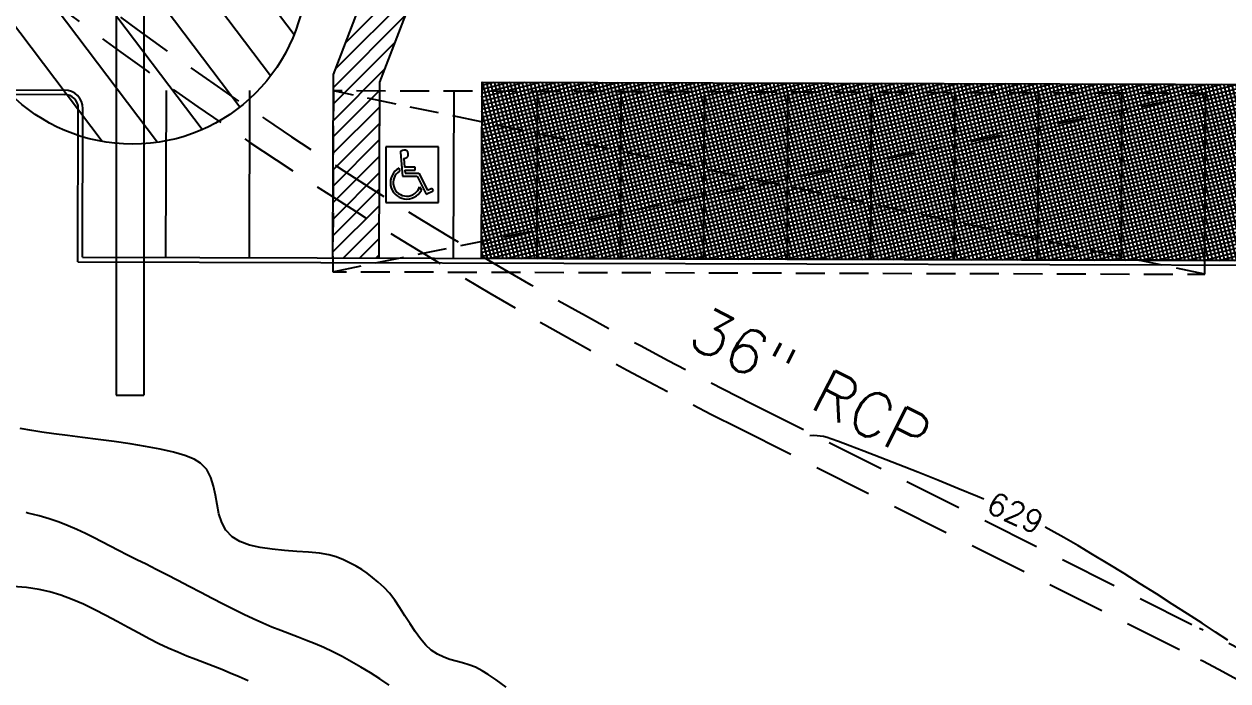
# Model space of a CAD drawing. Header units: feet. Extents: x 26064 to 27719, y 16802 to 28989.
# Drawn here: x 26744.6 to 26874.4, y 17498.6 to 17569.4 of the extents above; entities that cross this region are included whole.
import ezdxf

# ---------------------------------------------------------------- set-up
doc = ezdxf.new("R2010")
doc.units = ezdxf.units.FT
doc.header["$LTSCALE"] = 50
doc.header["$MEASUREMENT"] = 0
for name, pattern in [('HIDDEN', [0.375, 0.25, -0.125]), ('HIDDEN2', [0.1875, 0.125, -0.0625]), ('HIDDEN25', [0.0938, 0.0625, -0.0313]), ('HIDN25', [0.0938, 0.0625, -0.0313])]:
    doc.linetypes.add(name, pattern=pattern)
for name, color, linetype in [('CANOPY', 7, 'HIDDEN25'), ('CONC-5INCH-BOUNDS', 251, 'Continuous'), ('CONC-5INCH-HATCH', 251, 'Continuous'), ('CONT-MJR', 160, 'HIDDEN'), ('CONT-MNR', 55, 'HIDN25'), ('CURB-B', 4, 'Continuous'), ('CURB-F', 32, 'Continuous'), ('DEMO-STORM SEWER', 13, 'HIDDEN2'), ('INLET PROTECTION', 1, 'HIDDEN'), ('PAINT-MARKINGS', 32, 'Continuous'), ('PARKSTRIPES', 32, 'Continuous'), ('SD-OUTER-PRIVATE', 6, 'Continuous')]:
    doc.layers.add(name, color=color, linetype=linetype)
doc.styles.add('l60', font='simplex', dxfattribs={"height": 2.4})

# ---------------------------------------------------------------- blocks, each defined once
blk = doc.blocks.new('ADA-marking')
for p, q in [((-2.84, 3), (-2.84, -3)), ((2.84, 3), (-2.84, 3)), ((2.84, -3), (2.84, 3)), ((-1.26, 2.37), (-1.04, -0.16)), ((-0.89, 1.74), (-0.81, 0.79)), ((-1.4, 0.7), (-1.37, 0.35)), ((0.32, 0.79), (-0.81, 0.79)), ((-0.78, 0.47), (-0.75, 0.16)), ((-0.78, 0.47), (0.32, 0.47)), ((-0.75, 0.16), (0.74, 0.16)), ((0.32, 0.47), (0.32, 0.79)), ((0.74, 0.16), (1.68, -1.69)), ((-1.04, -0.16), (0.54, -0.16)), ((0.54, -0.16), (1.53, -2.1)), ((0.81, -1.32), (1, -1.68)), ((1.53, -2.1), (2.27, -1.77)), ((1.68, -1.69), (2.14, -1.48)), ((2.14, -1.48), (2.27, -1.77)), ((-2.84, -3), (2.84, -3))]:
    blk.add_line(p, q)
for centre, radius, start, end in [((-0.85, 2.19), 0.454, 264.3974, 156.5932), ((-0.57, -0.87), 1.77, 117.8826, 332.6359), ((-0.57, -0.87), 1.46, 123.2395, 342.159)]:
    blk.add_arc(centre, radius, start, end)

msp = doc.modelspace()

# ---------------------------------------------------------------- hatches: boundary and pattern name
at = {"layer": 'CONC-5INCH-HATCH'}
h = msp.add_hatch(dxfattribs=at)
h.set_pattern_fill('ANSI37', scale=3.33, angle=329.2625, style=0)
edge = h.paths.add_edge_path()
edge.add_line((26793.91551, 17544.1726), (26793.97094, 17563.16175))
edge.add_line((26793.97094, 17563.16175), (26881.15972, 17562.90866))
edge.add_line((26881.15972, 17562.90866), (26881.92677, 17561.62416))
edge.add_arc((26882.94981, 17559.90561), 2, 120.7649714, 179.8327778)
edge.add_line((26880.94982, 17559.91145), (26880.90314, 17543.91872))
edge.add_line((26880.90314, 17543.91872), (26793.91551, 17544.1726))
at = {"layer": 'INLET PROTECTION', "linetype": 'Continuous'}
h = msp.add_hatch(dxfattribs=at)
h.set_pattern_fill('ANSI31', scale=37.499998, angle=262.0889784, style=0)
h.set_pattern_definition([(307.088978, (50867.2854, -5689.5043), (3.7392183, 2.82681806), [])])
edge = h.paths.add_edge_path()
edge.add_arc((26756.29716, 17575.22182), 18.75, 0, 360)
at = {"layer": 'PAINT-MARKINGS'}
h = msp.add_hatch(dxfattribs=at)
h.set_pattern_fill('ANSI31', scale=10, style=0)
h.paths.add_polyline_path([(26792.54682, 17588.20407, -0.05081017), (26787.54921, 17589.03316), (26777.95731, 17563.99832), (26777.89958, 17544.21934), (26782.89956, 17544.20475), (26782.95491, 17563.16923)])

# ---------------------------------------------------------------- linework, layer by layer
at = {"layer": 'CANOPY', "color": 7}
for p, q in [((26777.89522, 17542.72655), (26871.95571, 17561.94491)), ((26871.89882, 17542.45219), (26777.95211, 17562.21927))]:
    msp.add_line(p, q, dxfattribs=at)
at = {"layer": 'CANOPY', "color": 7, "flags": 128}
msp.add_lwpolyline([(26871.89882, 17542.45219), (26871.95571, 17561.94491), (26777.95211, 17562.21927), (26777.89522, 17542.72655)], close=True, dxfattribs=at)
at = {"layer": 'CONC-5INCH-BOUNDS', "color": 7, "flags": 128}
msp.add_lwpolyline([(26793.91551, 17544.1726), (26793.97094, 17563.16175), (26881.15972, 17562.90866), (26881.92677, 17561.62416, 0.263594422), (26880.94982, 17559.91145), (26880.90314, 17543.91872)], format="xyb", close=True, dxfattribs=at)
at = {"layer": 'CONT-MJR', "color": 7}
for p, q in [((26745.4324, 17525.60048, 630), (26744.17166, 17525.83003, 630)), ((26746.50353, 17525.42224, 630), (26745.4324, 17525.60048, 630)), ((26747.7998, 17525.23942, 630), (26746.50353, 17525.42224, 630)), ((26749.27476, 17525.04914, 630), (26747.7998, 17525.23942, 630)), ((26750.88196, 17524.84851, 630), (26749.27476, 17525.04914, 630)), ((26752.57494, 17524.63464, 630), (26750.88196, 17524.84851, 630)), ((26754.30725, 17524.40464, 630), (26752.57494, 17524.63464, 630)), ((26756.03243, 17524.15562, 630), (26754.30725, 17524.40464, 630)), ((26757.70404, 17523.88471, 630), (26756.03243, 17524.15562, 630)), ((26759.2756, 17523.589, 630), (26757.70404, 17523.88471, 630)), ((26760.70068, 17523.26561, 630), (26759.2756, 17523.589, 630)), ((26761.9328, 17522.91165, 630), (26760.70068, 17523.26561, 630)), ((26762.92553, 17522.52424, 630), (26761.9328, 17522.91165, 630)), ((26763.6324, 17522.10048, 630), (26762.92553, 17522.52424, 630)), ((26764.29636, 17521.38484, 630), (26763.6324, 17522.10048, 630)), ((26764.74483, 17520.54169, 630), (26764.29636, 17521.38484, 630)), ((26765.03939, 17519.60747, 630), (26764.74483, 17520.54169, 630)), ((26765.24161, 17518.61863, 630), (26765.03939, 17519.60747, 630)), ((26765.41305, 17517.6116, 630), (26765.24161, 17518.61863, 630)), ((26765.61528, 17516.62283, 630), (26765.41305, 17517.6116, 630)), ((26765.90987, 17515.68875, 630), (26765.61528, 17516.62283, 630)), ((26766.35839, 17514.84582, 630), (26765.90987, 17515.68875, 630)), ((26767.0224, 17514.13048, 630), (26766.35839, 17514.84582, 630)), ((26767.85355, 17513.62822, 630), (26767.0224, 17514.13048, 630)), ((26768.88654, 17513.25585, 630), (26767.85355, 17513.62822, 630)), ((26770.06989, 17512.9886, 630), (26768.88654, 17513.25585, 630)), ((26771.35209, 17512.80171, 630), (26770.06989, 17512.9886, 630)), ((26772.68165, 17512.67039, 630), (26771.35209, 17512.80171, 630)), ((26774.00706, 17512.56988, 630), (26772.68165, 17512.67039, 630)), ((26775.27685, 17512.47541, 630), (26774.00706, 17512.56988, 630)), ((26776.4395, 17512.3622, 630), (26775.27685, 17512.47541, 630)), ((26777.44351, 17512.20548, 630), (26776.4395, 17512.3622, 630)), ((26778.2374, 17511.98048, 630), (26777.44351, 17512.20548, 630)), ((26779.02987, 17511.64983, 630), (26778.2374, 17511.98048, 630)), ((26779.74129, 17511.31869, 630), (26779.02987, 17511.64983, 630)), ((26780.39138, 17510.97552, 630), (26779.74129, 17511.31869, 630)), ((26780.99987, 17510.60879, 630), (26780.39138, 17510.97552, 630)), ((26781.5865, 17510.20695, 630), (26780.99987, 17510.60879, 630)), ((26782.17097, 17509.75848, 630), (26781.5865, 17510.20695, 630)), ((26782.77303, 17509.25183, 630), (26782.17097, 17509.75848, 630)), ((26783.4124, 17508.67548, 630), (26782.77303, 17509.25183, 630)), ((26783.99408, 17508.05757, 630), (26783.4124, 17508.67548, 630)), ((26784.56073, 17507.32155, 630), (26783.99408, 17508.05757, 630)), ((26785.11708, 17506.50382, 630), (26784.56073, 17507.32155, 630)), ((26785.66782, 17505.6408, 630), (26785.11708, 17506.50382, 630)), ((26786.21768, 17504.76889, 630), (26785.66782, 17505.6408, 630)), ((26786.77135, 17503.92449, 630), (26786.21768, 17504.76889, 630)), ((26787.33356, 17503.14402, 630), (26786.77135, 17503.92449, 630)), ((26787.90901, 17502.46388, 630), (26787.33356, 17503.14402, 630)), ((26788.5024, 17501.92048, 630), (26787.90901, 17502.46388, 630)), ((26789.17589, 17501.47508, 630), (26788.5024, 17501.92048, 630)), ((26789.84146, 17501.15475, 630), (26789.17589, 17501.47508, 630)), ((26790.50506, 17500.92104, 630), (26789.84146, 17501.15475, 630)), ((26791.17267, 17500.73548, 630), (26790.50506, 17500.92104, 630)), ((26791.85025, 17500.55961, 630), (26791.17267, 17500.73548, 630)), ((26792.54376, 17500.35496, 630), (26791.85025, 17500.55961, 630)), ((26793.25915, 17500.08307, 630), (26792.54376, 17500.35496, 630)), ((26794.0024, 17499.70548, 630), (26793.25915, 17500.08307, 630)), ((26794.61749, 17499.315, 630), (26794.0024, 17499.70548, 630)), ((26795.49581, 17498.71242, 630), (26794.61749, 17499.315, 630)), ((26796.58849, 17497.93268, 630), (26795.49581, 17498.71242, 630))]:
    msp.add_line(p, q, dxfattribs=at)
at = {"layer": 'CONT-MNR', "color": 7, "extrusion": (0.013344, -0.999911, 0)}
msp.add_line((26829.73058, 17525.05077, 629), (26829.31705, 17525.04526, 629), dxfattribs=at)
at = {"layer": 'CONT-MNR', "color": 7, "extrusion": (-0.031723, -0.999497, 0)}
msp.add_line((26830.09369, 17525.03925, 629), (26829.73058, 17525.05077, 629), dxfattribs=at)
at = {"layer": 'CONT-MNR', "color": 7, "extrusion": (-0.09637, -0.995346, 0)}
msp.add_line((26830.43811, 17525.0059, 629), (26830.09369, 17525.03925, 629), dxfattribs=at)
at = {"layer": 'CONT-MNR', "color": 7}
for p, q in [((26830.79558, 17524.94596, 629), (26830.43811, 17525.0059, 629)), ((26832.41753, 17524.42021, 629), (26831.5906, 17524.72295, 629)), ((26833.61795, 17523.9685, 629), (26832.41753, 17524.42021, 629)), ((26838.85333, 17521.94042, 629), (26836.89653, 17522.70652, 629)), ((26840.94089, 17521.1137, 629), (26838.85333, 17521.94042, 629)), ((26843.09853, 17520.24845, 629), (26840.94089, 17521.1137, 629)), ((26845.26557, 17519.36675, 629), (26843.09853, 17520.24845, 629)), ((26745.02285, 17516.70417, 631), (26744.81528, 17516.74965, 631)), ((26747.30784, 17516.07963, 631), (26746.23289, 17516.40079, 631)), ((26750.30445, 17514.91427, 631), (26749.36062, 17515.31883, 631)), ((26753.87877, 17513.14579, 631), (26752.98538, 17513.60952, 631)), ((26757.76588, 17511.18001, 631), (26756.76784, 17511.67463, 631)), ((26758.84734, 17510.63075, 631), (26757.76588, 17511.18001, 631)), ((26863.19366, 17510.17472, 629), (26861.47536, 17511.23758, 629)), ((26744.87762, 17508.66442, 632), (26743.40466, 17508.79554, 632)), ((26746.21863, 17508.47851, 632), (26744.87762, 17508.66442, 632)), ((26747.38784, 17508.22463, 632), (26746.21863, 17508.47851, 632)), ((26762.40828, 17508.78005, 631), (26761.18695, 17509.41828, 631)), ((26749.77362, 17507.39633, 632), (26748.56945, 17507.8552, 632)), ((26870.02767, 17505.83365, 629), (26868.37676, 17506.89505, 629)), ((26871.59708, 17504.81925, 629), (26870.02767, 17505.83365, 629)), ((26754.6343, 17505.01836, 632), (26753.4307, 17505.65905, 632)), ((26770.32719, 17504.82789, 631), (26769.29784, 17505.28963, 631)), ((26756.96386, 17503.75016, 632), (26755.81505, 17504.3762, 632)), ((26759.12934, 17502.61678, 632), (26758.07165, 17503.15782, 632)), ((26760.12784, 17502.14463, 632), (26759.12934, 17502.61678, 632)), ((26761.16525, 17501.69396, 632), (26760.12784, 17502.14463, 632)), ((26775.98223, 17502.59998, 631), (26775.05586, 17502.97451, 631)), ((26763.12038, 17500.90445, 632), (26762.15936, 17501.28438, 632)), ((26764.05849, 17500.54274, 632), (26763.12038, 17500.90445, 632)), ((26764.98392, 17500.18781, 632), (26764.05849, 17500.54274, 632)), ((26780.92325, 17500.07541, 631), (26779.90608, 17500.66293, 631)), ((26766.83752, 17499.45255, 632), (26765.90686, 17499.82822, 632)), ((26767.7861, 17499.04935, 632), (26766.83752, 17499.45255, 632)), ((26781.93855, 17499.4629, 631), (26780.92325, 17500.07541, 631)), ((26783.96045, 17498.16618, 631), (26782.95121, 17498.82622, 631))]:
    msp.add_line(p, q, dxfattribs=at)
at = {"layer": 'CONT-MNR', "color": 7, "extrusion": (-0.221399, -0.975183, 0)}
msp.add_line((26831.19784, 17524.85463, 629), (26830.79558, 17524.94596, 629), dxfattribs=at)
at = {"layer": 'CONT-MNR', "color": 7, "extrusion": (-0.317883, -0.94813, 0)}
msp.add_line((26831.5906, 17524.72295, 629), (26831.19784, 17524.85463, 629), dxfattribs=at)
at = {"layer": 'CONT-MNR', "color": 7, "extrusion": (0.357141, 0.934051, 0)}
msp.add_line((26835.13118, 17523.38991, 629), (26833.61795, 17523.9685, 629), dxfattribs=at)
at = {"layer": 'CONT-MNR', "color": 7, "extrusion": (0.361006, 0.932563, 0)}
msp.add_line((26836.89653, 17522.70652, 629), (26835.13118, 17523.38991, 629), dxfattribs=at)
at = {"layer": 'CONT-MNR', "color": 7, "extrusion": (-0.382565, -0.923928, 0)}
msp.add_line((26847.38132, 17518.49069, 629), (26845.26557, 17519.36675, 629), dxfattribs=at)
at = {"layer": 'CONT-MNR', "color": 7, "extrusion": (-0.389863, -0.920873, 0)}
msp.add_line((26848.08646, 17518.19216, 629), (26847.38132, 17518.49069, 629), dxfattribs=at)
at = {"layer": 'CONT-MNR', "color": 7, "extrusion": (-0.243194, -0.969978, 0)}
msp.add_line((26746.23289, 17516.40079, 631), (26745.02285, 17516.70417, 631), dxfattribs=at)
at = {"layer": 'CONT-MNR', "color": 7, "extrusion": (0.331602, 0.943419, 0)}
msp.add_line((26748.36674, 17515.70744, 631), (26747.30784, 17516.07963, 631), dxfattribs=at)
at = {"layer": 'CONT-MNR', "color": 7, "extrusion": (-0.364155, -0.931339, 0)}
msp.add_line((26749.36062, 17515.31883, 631), (26748.36674, 17515.70744, 631), dxfattribs=at)
at = {"layer": 'CONT-MNR', "color": 7, "extrusion": (-0.41957, -0.907723, 0)}
msp.add_line((26751.2132, 17514.49423, 631), (26750.30445, 17514.91427, 631), dxfattribs=at)
at = {"layer": 'CONT-MNR', "color": 7, "extrusion": (-0.467112, -0.884198, 0)}
msp.add_line((26855.33862, 17514.8397, 629), (26854.69004, 17515.18234, 629), dxfattribs=at)
at = {"layer": 'CONT-MNR', "color": 7, "extrusion": (0.487393, 0.873182, 0)}
msp.add_line((26856.71062, 17514.07388, 629), (26855.33862, 17514.8397, 629), dxfattribs=at)
at = {"layer": 'CONT-MNR', "color": 7, "extrusion": (0.439714, 0.898138, 0)}
msp.add_line((26752.10185, 17514.05915, 631), (26751.2132, 17514.49423, 631), dxfattribs=at)
at = {"layer": 'CONT-MNR', "color": 7, "extrusion": (0.45355, 0.891231, 0)}
msp.add_line((26752.98538, 17513.60952, 631), (26752.10185, 17514.05915, 631), dxfattribs=at)
at = {"layer": 'CONT-MNR', "color": 7, "extrusion": (0.501544, 0.865132, 0)}
msp.add_line((26858.20798, 17513.20581, 629), (26856.71062, 17514.07388, 629), dxfattribs=at)
at = {"layer": 'CONT-MNR', "color": 7, "extrusion": (-0.461271, -0.887259, 0)}
msp.add_line((26754.79699, 17512.66842, 631), (26753.87877, 17513.14579, 631), dxfattribs=at)
at = {"layer": 'CONT-MNR', "color": 7, "extrusion": (-0.45576, -0.890103, 0)}
msp.add_line((26755.75502, 17512.17788, 631), (26754.79699, 17512.66842, 631), dxfattribs=at)
at = {"layer": 'CONT-MNR', "color": 7, "extrusion": (-0.44498, -0.895541, 0)}
msp.add_line((26756.76784, 17511.67463, 631), (26755.75502, 17512.17788, 631), dxfattribs=at)
at = {"layer": 'CONT-MNR', "color": 7, "extrusion": (-0.511936, -0.859024, 0)}
msp.add_line((26859.80485, 17512.25416, 629), (26858.20798, 17513.20581, 629), dxfattribs=at)
at = {"layer": 'CONT-MNR', "color": 7, "extrusion": (-0.519853, -0.854255, 0)}
msp.add_line((26861.47536, 17511.23758, 629), (26859.80485, 17512.25416, 629), dxfattribs=at)
at = {"layer": 'CONT-MNR', "color": 7, "extrusion": (-0.458439, -0.888726, 0)}
msp.add_line((26759.99384, 17510.03934, 631), (26758.84734, 17510.63075, 631), dxfattribs=at)
at = {"layer": 'CONT-MNR', "color": 7, "extrusion": (0.461729, 0.887021, 0)}
msp.add_line((26761.18695, 17509.41828, 631), (26759.99384, 17510.03934, 631), dxfattribs=at)
at = {"layer": 'CONT-MNR', "color": 7, "extrusion": (-0.530989, -0.847379, 0)}
msp.add_line((26864.9339, 17509.08425, 629), (26863.19366, 17510.17472, 629), dxfattribs=at)
at = {"layer": 'CONT-MNR', "color": 7, "extrusion": (0.462893, 0.886414, 0)}
msp.add_line((26763.6394, 17508.13715, 631), (26762.40828, 17508.78005, 631), dxfattribs=at)
at = {"layer": 'CONT-MNR', "color": 7, "extrusion": (0.534973, 0.844869, 0)}
msp.add_line((26866.67022, 17507.9848, 629), (26864.9339, 17509.08425, 629), dxfattribs=at)
at = {"layer": 'CONT-MNR', "color": 7, "extrusion": (-0.298407, -0.954439, 0)}
msp.add_line((26748.56945, 17507.8552, 632), (26747.38784, 17508.22463, 632), dxfattribs=at)
at = {"layer": 'CONT-MNR', "color": 7, "extrusion": (-0.399544, -0.916714, 0)}
msp.add_line((26750.99128, 17506.86562, 632), (26749.77362, 17507.39633, 632), dxfattribs=at)
at = {"layer": 'CONT-MNR', "color": 7, "extrusion": (0.460998, 0.887401, 0)}
msp.add_line((26764.86193, 17507.50206, 631), (26763.6394, 17508.13715, 631), dxfattribs=at)
at = {"layer": 'CONT-MNR', "color": 7, "extrusion": (0.45732, 0.889302, 0)}
msp.add_line((26766.05744, 17506.88727, 631), (26764.86193, 17507.50206, 631), dxfattribs=at)
at = {"layer": 'CONT-MNR', "color": 7, "extrusion": (-0.5382, -0.842817, 0)}
msp.add_line((26868.37676, 17506.89505, 629), (26866.67022, 17507.9848, 629), dxfattribs=at)
at = {"layer": 'CONT-MNR', "color": 7, "extrusion": (-0.431754, -0.901991, 0)}
msp.add_line((26752.21333, 17506.28067, 632), (26750.99128, 17506.86562, 632), dxfattribs=at)
at = {"layer": 'CONT-MNR', "color": 7, "extrusion": (-0.454767, -0.890611, 0)}
msp.add_line((26753.4307, 17505.65905, 632), (26752.21333, 17506.28067, 632), dxfattribs=at)
at = {"layer": 'CONT-MNR', "color": 7, "extrusion": (-0.45152, -0.892261, 0)}
msp.add_line((26767.20754, 17506.30527, 631), (26766.05744, 17506.88727, 631), dxfattribs=at)
at = {"layer": 'CONT-MNR', "color": 7, "extrusion": (0.442967, 0.896538, 0)}
msp.add_line((26768.2938, 17505.76856, 631), (26767.20754, 17506.30527, 631), dxfattribs=at)
at = {"layer": 'CONT-MNR', "color": 7, "extrusion": (-0.430537, -0.902573, 0)}
msp.add_line((26769.29784, 17505.28963, 631), (26768.2938, 17505.76856, 631), dxfattribs=at)
at = {"layer": 'CONT-MNR', "color": 7, "extrusion": (-0.477772, -0.878484, 0)}
msp.add_line((26755.81505, 17504.3762, 632), (26754.6343, 17505.01836, 632), dxfattribs=at)
at = {"layer": 'CONT-MNR', "color": 7, "extrusion": (-0.385507, -0.922705, 0)}
msp.add_line((26771.31642, 17504.41459, 631), (26770.32719, 17504.82789, 631), dxfattribs=at)
at = {"layer": 'CONT-MNR', "color": 7, "extrusion": (-0.367294, -0.930105, 0)}
msp.add_line((26772.27473, 17504.03616, 631), (26771.31642, 17504.41459, 631), dxfattribs=at)
at = {"layer": 'CONT-MNR', "color": 7, "extrusion": (-0.54434, -0.838864, 0)}
msp.add_line((26873.05916, 17503.87051, 629), (26871.59708, 17504.81925, 629), dxfattribs=at)
at = {"layer": 'CONT-MNR', "color": 7, "extrusion": (0.471528, 0.881851, 0)}
msp.add_line((26758.07165, 17503.15782, 632), (26756.96386, 17503.75016, 632), dxfattribs=at)
at = {"layer": 'CONT-MNR', "color": 7, "extrusion": (0.356286, 0.934377, 0)}
msp.add_line((26773.21129, 17503.67904, 631), (26772.27473, 17504.03616, 631), dxfattribs=at)
at = {"layer": 'CONT-MNR', "color": 7, "extrusion": (-0.353668, -0.935371, 0)}
msp.add_line((26774.13527, 17503.32968, 631), (26773.21129, 17503.67904, 631), dxfattribs=at)
at = {"layer": 'CONT-MNR', "color": 7, "extrusion": (0.359944, 0.932974, 0)}
msp.add_line((26775.05586, 17502.97451, 631), (26774.13527, 17503.32968, 631), dxfattribs=at)
at = {"layer": 'CONT-MNR', "color": 7, "extrusion": (-0.545281, -0.838253, 0)}
msp.add_line((26874.38803, 17503.00609, 629), (26873.05916, 17503.87051, 629), dxfattribs=at)
at = {"layer": 'CONT-MNR', "color": 7, "extrusion": (-0.397229, -0.91772, 0)}
msp.add_line((26776.92356, 17502.19253, 631), (26775.98223, 17502.59998, 631), dxfattribs=at)
at = {"layer": 'CONT-MNR', "color": 7, "extrusion": (-0.425482, -0.904967, 0)}
msp.add_line((26777.88904, 17501.7386, 631), (26776.92356, 17502.19253, 631), dxfattribs=at)
at = {"layer": 'CONT-MNR', "color": 7, "extrusion": (-0.380941, -0.924599, 0)}
msp.add_line((26762.15936, 17501.28438, 632), (26761.16525, 17501.69396, 632), dxfattribs=at)
at = {"layer": 'CONT-MNR', "color": 7, "extrusion": (0.457562, 0.889177, 0)}
msp.add_line((26778.88784, 17501.22463, 631), (26777.88904, 17501.7386, 631), dxfattribs=at)
at = {"layer": 'CONT-MNR', "color": 7, "extrusion": (-0.483017, -0.875611, 0)}
msp.add_line((26779.90608, 17500.66293, 631), (26778.88784, 17501.22463, 631), dxfattribs=at)
at = {"layer": 'CONT-MNR', "color": 7, "extrusion": (-0.363028, -0.931778, 0)}
msp.add_line((26765.90686, 17499.82822, 632), (26764.98392, 17500.18781, 632), dxfattribs=at)
at = {"layer": 'CONT-MNR', "color": 7, "extrusion": (0.532264, 0.846578, 0)}
msp.add_line((26782.95121, 17498.82622, 631), (26781.93855, 17499.4629, 631), dxfattribs=at)
at = {"layer": 'CONT-MNR', "color": 7, "extrusion": (-0.412414, -0.910996, 0)}
msp.add_line((26768.7628, 17498.60719, 632), (26767.7861, 17499.04935, 632), dxfattribs=at)
at = {"layer": 'CURB-B', "color": 7, "flags": 128}
for points in [[(26742.48729, 17561.8521), (26748.95127, 17561.83147)], [(26750.39824, 17543.7996), (26750.44648, 17560.3271)], [(26750.39824, 17543.7996), (26881.40168, 17543.41726)]]:
    msp.add_lwpolyline(points, dxfattribs=at)
msp.add_lwpolyline([(26750.44648, 17560.3271, 0.414133385), (26748.95127, 17561.83147)], format="xyb", dxfattribs=at)
at = {"layer": 'CURB-F', "color": 7}
for p, q in [((26742.98865, 17562.31628), (26748.95222, 17562.29888)), ((26750.8997, 17544.29814), (26750.94638, 17560.29305)), ((26750.8997, 17544.29814), (26880.90314, 17543.91872))]:
    msp.add_line(p, q, dxfattribs=at)
msp.add_arc((26748.94639, 17560.29889), 2, 359.8327778, 89.8327778, dxfattribs=at)
at = {"layer": 'DEMO-STORM SEWER', "color": 7}
for p, q in [((26823.03023, 17528.52012), (26871.33701, 17504.27435)), ((26821.68449, 17525.83889), (26869.99127, 17501.59312))]:
    msp.add_line(p, q, dxfattribs=at)
for centre, radius, start, end in [((27036.55623, 17953.94067), 476, 230.3473597, 243.3471355), ((27036.55623, 17953.94067), 479, 230.3473597, 243.3471355), ((26795.52693, 17353.23187), 169, 21.8829681, 63.3473597), ((26795.52693, 17353.23187), 166, 21.7997265, 63.3473597)]:
    msp.add_arc(centre, radius, start, end, dxfattribs=at)
at = {"layer": 'INLET PROTECTION', "color": 7, "linetype": 'Continuous'}
msp.add_circle((26756.29716, 17575.22182), 18.75, dxfattribs=at)
at = {"layer": 'PAINT-MARKINGS', "color": 7}
for p, q in [((26777.95731, 17563.99832), (26787.54921, 17589.03316)), ((26782.95491, 17563.16923), (26792.54682, 17588.20407)), ((26777.89958, 17544.21934), (26777.95731, 17563.99832)), ((26782.89956, 17544.20475), (26782.95491, 17563.16923))]:
    msp.add_line(p, q, dxfattribs=at)
at = {"layer": 'PARKSTRIPES', "color": 7}
for p, q in [((26759.89966, 17544.27188), (26759.95219, 17562.2718)), ((26768.89962, 17544.24561), (26768.95215, 17562.24553)), ((26790.90352, 17544.18139), (26790.95606, 17562.18131)), ((26799.90349, 17544.15512), (26799.95602, 17562.15504)), ((26808.90345, 17544.12885), (26808.95598, 17562.12878)), ((26817.90341, 17544.10259), (26817.95594, 17562.10251)), ((26826.90337, 17544.07632), (26826.95591, 17562.07624)), ((26835.90333, 17544.05005), (26835.95587, 17562.04998)), ((26844.90329, 17544.02379), (26844.95583, 17562.02371)), ((26853.90326, 17543.99752), (26853.95579, 17561.99744)), ((26862.90322, 17543.97125), (26862.95575, 17561.97117)), ((26871.90318, 17543.94498), (26871.95571, 17561.94491))]:
    msp.add_line(p, q, dxfattribs=at)
at = {"layer": 'SD-OUTER-PRIVATE', "color": 7}
for points in [[(26754.51613, 17572.28051), (26754.51613, 17529.40602)], [(26757.51613, 17572.27175), (26757.51613, 17529.40602)], [(26754.51613, 17529.40602), (26757.51613, 17529.40602)]]:
    msp.add_lwpolyline(points, dxfattribs=at)

# ---------------------------------------------------------------- block references
at = {"layer": 'PAINT-MARKINGS', "color": 7}
msp.add_blockref('ADA-marking', (26786.42981, 17553.19448), dxfattribs=at)

# ---------------------------------------------------------------- texts
at = {"layer": 'CONT-MNR', "color": 7, "style": 'l60'}
msp.add_text('629', height=2.4, rotation=335.5461483, dxfattribs=at).set_placement((26848.16414, 17516.91356, 629))
at = {"layer": 'DEMO-STORM SEWER', "color": 7, "insert": (26828.30278, 17528.56483), "char_height": 4.8, "attachment_point": 8, "rotation": 333.0468111, "style": 'l60'}
msp.add_mtext('36" RCP', dxfattribs=at)

doc.saveas('drawing.dxf')
